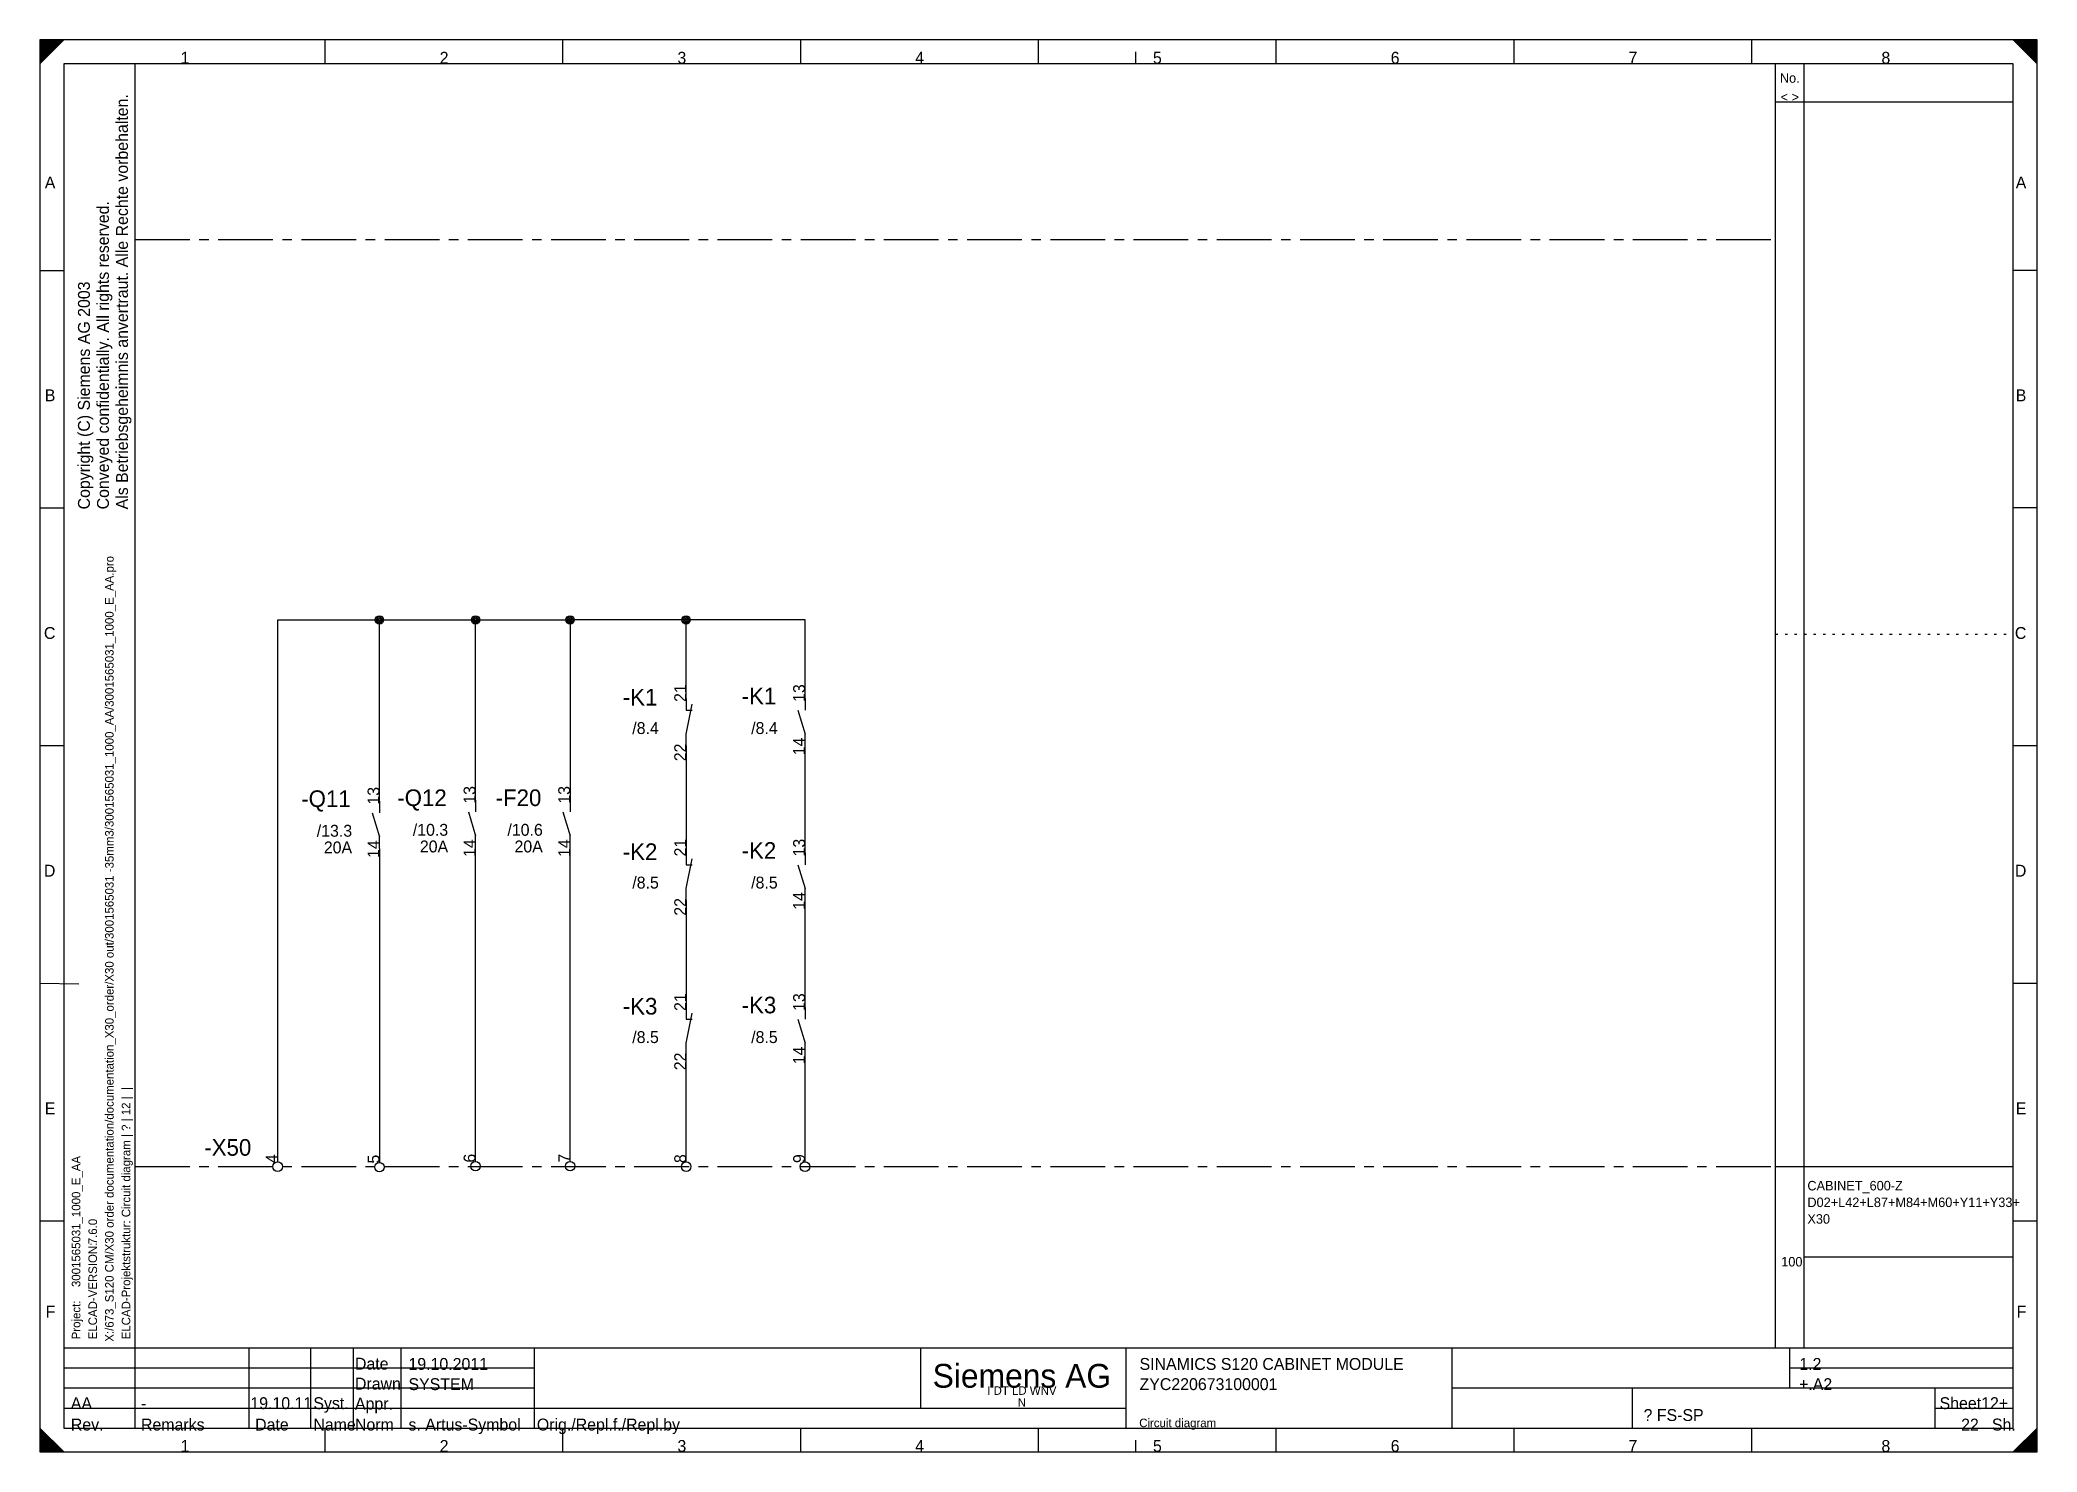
# Model space of a CAD drawing. Extents: x 0 to 420, y 0 to 297.
import ezdxf
from ezdxf.enums import TextEntityAlignment as Align

# ---------------------------------------------------------------- set-up
doc = ezdxf.new("R2010")
doc.units = 0
doc.header["$MEASUREMENT"] = 0
for name, pattern in [('LTY1', [0]), ('LTY2', [2, 0.5, -1.5]), ('LTY6', [17.5, 11.5, -2, 2, -2])]:
    doc.linetypes.add(name, pattern=pattern)
for name, color, linetype in [('GRAFIK', 7, 'LTY1'), ('PEN1', 7, 'LTY1'), ('PEN2', 7, 'LTY1'), ('PEN3', 7, 'LTY1'), ('PEN4', 7, 'LTY1'), ('PEN5', 7, 'LTY1'), ('PEN6', 7, 'LTY1'), ('SF', 7, 'LTY1'), ('SYMBOL', 7, 'LTY1')]:
    doc.layers.add(name, color=color, linetype=linetype)
doc.styles.add('NORMSCHRIFT', font='normwin')

# ---------------------------------------------------------------- blocks, each defined once
blk = doc.blocks.new('CD_FORM_AUD3')
at = {"layer": 'PEN1', "linetype": 'LTY1'}
for p, q in [((0, 297), (0, 0)), ((420, 297), (0, 297)), ((0, 297), (0, 292)), ((0, 292), (5, 297)), ((5, 297), (0, 297)), ((0, 297), (5, 297)), ((0, 296.95), (4.95, 296.95)), ((0, 296.9), (4.9, 296.9)), ((0, 296.85), (4.85, 296.85)), ((0, 296.8), (4.8, 296.8)), ((0, 296.75), (4.75, 296.75)), ((0, 296.7), (4.7, 296.7)), ((0, 296.65), (4.65, 296.65)), ((0, 296.6), (4.6, 296.6)), ((0, 296.55), (4.55, 296.55)), ((0, 296.5), (4.5, 296.5)), ((0, 296.45), (4.45, 296.45)), ((0, 296.4), (4.4, 296.4)), ((0, 296.35), (4.35, 296.35)), ((0, 296.3), (4.3, 296.3)), ((0, 296.25), (4.25, 296.25)), ((0, 296.2), (4.2, 296.2)), ((0, 296.15), (4.15, 296.15)), ((0, 296.1), (4.1, 296.1)), ((0, 296.05), (4.05, 296.05)), ((0, 296), (4, 296)), ((0, 295.95), (3.95, 295.95)), ((0, 295.9), (3.9, 295.9)), ((0, 295.85), (3.85, 295.85)), ((0, 295.8), (3.8, 295.8)), ((0, 295.75), (3.75, 295.75)), ((0, 295.7), (3.7, 295.7)), ((0, 295.65), (3.65, 295.65)), ((0, 295.6), (3.6, 295.6)), ((0, 295.55), (3.55, 295.55)), ((0, 295.5), (3.5, 295.5)), ((0, 295.45), (3.45, 295.45)), ((0, 295.4), (3.4, 295.4)), ((0, 295.35), (3.35, 295.35)), ((0, 295.3), (3.3, 295.3)), ((0, 295.25), (3.25, 295.25)), ((0, 295.2), (3.2, 295.2)), ((0, 295.15), (3.15, 295.15)), ((0, 295.1), (3.1, 295.1)), ((0, 295.05), (3.05, 295.05)), ((0, 295), (3, 295)), ((0, 294.95), (2.95, 294.95)), ((0, 294.9), (2.9, 294.9)), ((0, 294.85), (2.85, 294.85)), ((0, 294.8), (2.8, 294.8)), ((0, 294.75), (2.75, 294.75)), ((0, 294.7), (2.7, 294.7)), ((0, 294.65), (2.65, 294.65)), ((0, 294.6), (2.6, 294.6)), ((0, 294.55), (2.55, 294.55)), ((0, 294.5), (2.5, 294.5)), ((0, 294.45), (2.45, 294.45)), ((0, 294.4), (2.4, 294.4)), ((0, 294.35), (2.35, 294.35)), ((0, 294.3), (2.3, 294.3)), ((0, 294.25), (2.25, 294.25)), ((0, 294.2), (2.2, 294.2)), ((0, 294.15), (2.15, 294.15)), ((0, 294.1), (2.1, 294.1)), ((0, 294.05), (2.05, 294.05)), ((0, 294), (2, 294)), ((230.5, 292), (230.5, 294.5)), ((420, 297), (415, 297)), ((415, 297), (420, 292)), ((415, 297), (420, 297)), ((415.05, 296.95), (420, 296.95)), ((415.1, 296.9), (420, 296.9)), ((415.15, 296.85), (420, 296.85)), ((415.2, 296.8), (420, 296.8)), ((415.25, 296.75), (420, 296.75)), ((415.3, 296.7), (420, 296.7)), ((415.35, 296.65), (420, 296.65)), ((415.4, 296.6), (420, 296.6)), ((415.45, 296.55), (420, 296.55)), ((415.5, 296.5), (420, 296.5)), ((415.55, 296.45), (420, 296.45)), ((415.6, 296.4), (420, 296.4)), ((415.65, 296.35), (420, 296.35)), ((415.7, 296.3), (420, 296.3)), ((415.75, 296.25), (420, 296.25)), ((415.8, 296.2), (420, 296.2)), ((415.85, 296.15), (420, 296.15)), ((415.9, 296.1), (420, 296.1)), ((415.95, 296.05), (420, 296.05)), ((416, 296), (420, 296)), ((416.05, 295.95), (420, 295.95)), ((416.1, 295.9), (420, 295.9)), ((416.15, 295.85), (420, 295.85)), ((416.2, 295.8), (420, 295.8)), ((416.25, 295.75), (420, 295.75)), ((416.3, 295.7), (420, 295.7)), ((416.35, 295.65), (420, 295.65)), ((416.4, 295.6), (420, 295.6)), ((416.45, 295.55), (420, 295.55)), ((416.5, 295.5), (420, 295.5)), ((416.55, 295.45), (420, 295.45)), ((416.6, 295.4), (420, 295.4)), ((416.65, 295.35), (420, 295.35)), ((416.7, 295.3), (420, 295.3)), ((416.75, 295.25), (420, 295.25)), ((416.8, 295.2), (420, 295.2)), ((416.85, 295.15), (420, 295.15)), ((416.9, 295.1), (420, 295.1)), ((416.95, 295.05), (420, 295.05)), ((417, 295), (420, 295)), ((417.05, 294.95), (420, 294.95)), ((417.1, 294.9), (420, 294.9)), ((417.15, 294.85), (420, 294.85)), ((417.2, 294.8), (420, 294.8)), ((417.25, 294.75), (420, 294.75)), ((417.3, 294.7), (420, 294.7)), ((417.35, 294.65), (420, 294.65)), ((417.4, 294.6), (420, 294.6)), ((417.45, 294.55), (420, 294.55)), ((417.5, 294.5), (420, 294.5)), ((417.55, 294.45), (420, 294.45)), ((417.6, 294.4), (420, 294.4)), ((417.65, 294.35), (420, 294.35)), ((417.7, 294.3), (420, 294.3)), ((417.75, 294.25), (420, 294.25)), ((417.8, 294.2), (420, 294.2)), ((417.85, 294.15), (420, 294.15)), ((417.9, 294.1), (420, 294.1)), ((417.95, 294.05), (420, 294.05)), ((418, 294), (420, 294)), ((420, 0), (420, 297)), ((420, 292), (420, 297)), ((0, 293.95), (1.95, 293.95)), ((0, 293.9), (1.9, 293.9)), ((0, 293.85), (1.85, 293.85)), ((0, 293.8), (1.8, 293.8)), ((0, 293.75), (1.75, 293.75)), ((0, 293.7), (1.7, 293.7)), ((0, 293.65), (1.65, 293.65)), ((0, 293.6), (1.6, 293.6)), ((0, 293.55), (1.55, 293.55)), ((0, 293.5), (1.5, 293.5)), ((0, 293.45), (1.45, 293.45)), ((0, 293.4), (1.4, 293.4)), ((0, 293.35), (1.35, 293.35)), ((0, 293.3), (1.3, 293.3)), ((0, 293.25), (1.25, 293.25)), ((0, 293.2), (1.2, 293.2)), ((0, 293.15), (1.15, 293.15)), ((0, 293.1), (1.1, 293.1)), ((0, 293.05), (1.05, 293.05)), ((0, 293), (1, 293)), ((0, 292.95), (0.95, 292.95)), ((0, 292.9), (0.9, 292.9)), ((0, 292.85), (0.85, 292.85)), ((0, 292.8), (0.8, 292.8)), ((0, 292.75), (0.75, 292.75)), ((0, 292.7), (0.7, 292.7)), ((0, 292.65), (0.65, 292.65)), ((0, 292.6), (0.6, 292.6)), ((0, 292.55), (0.55, 292.55)), ((0, 292.5), (0.5, 292.5)), ((0, 292.45), (0.45, 292.45)), ((0, 292.4), (0.4, 292.4)), ((0, 292.35), (0.35, 292.35)), ((0, 292.3), (0.3, 292.3)), ((0, 292.25), (0.25, 292.25)), ((0, 292.2), (0.2, 292.2)), ((0, 292.15), (0.15, 292.15)), ((0, 292.1), (0.1, 292.1)), ((0, 292.05), (0.05, 292.05)), ((418.05, 293.95), (420, 293.95)), ((418.1, 293.9), (420, 293.9)), ((418.15, 293.85), (420, 293.85)), ((418.2, 293.8), (420, 293.8)), ((418.25, 293.75), (420, 293.75)), ((418.3, 293.7), (420, 293.7)), ((418.35, 293.65), (420, 293.65)), ((418.4, 293.6), (420, 293.6)), ((418.45, 293.55), (420, 293.55)), ((418.5, 293.5), (420, 293.5)), ((418.55, 293.45), (420, 293.45)), ((418.6, 293.4), (420, 293.4)), ((418.65, 293.35), (420, 293.35)), ((418.7, 293.3), (420, 293.3)), ((418.75, 293.25), (420, 293.25)), ((418.8, 293.2), (420, 293.2)), ((418.85, 293.15), (420, 293.15)), ((418.9, 293.1), (420, 293.1)), ((418.95, 293.05), (420, 293.05)), ((419, 293), (420, 293)), ((419.05, 292.95), (420, 292.95)), ((419.1, 292.9), (420, 292.9)), ((419.15, 292.85), (420, 292.85)), ((419.2, 292.8), (420, 292.8)), ((419.25, 292.75), (420, 292.75)), ((419.3, 292.7), (420, 292.7)), ((419.35, 292.65), (420, 292.65)), ((419.4, 292.6), (420, 292.6)), ((419.45, 292.55), (420, 292.55)), ((419.5, 292.5), (420, 292.5)), ((419.55, 292.45), (420, 292.45)), ((419.6, 292.4), (420, 292.4)), ((419.65, 292.35), (420, 292.35)), ((419.7, 292.3), (420, 292.3)), ((419.75, 292.25), (420, 292.25)), ((419.8, 292.2), (420, 292.2)), ((419.85, 292.15), (420, 292.15)), ((419.9, 292.1), (420, 292.1)), ((419.95, 292.05), (420, 292.05)), ((5, 0), (0, 5)), ((0, 5), (0, 0)), ((0, 4.95), (0.05, 4.95)), ((0, 4.9), (0.1, 4.9)), ((0, 4.85), (0.15, 4.85)), ((0, 4.8), (0.2, 4.8)), ((0, 4.75), (0.25, 4.75)), ((0, 4.7), (0.3, 4.7)), ((0, 4.65), (0.35, 4.65)), ((0, 4.6), (0.4, 4.6)), ((0, 4.55), (0.45, 4.55)), ((0, 4.5), (0.5, 4.5)), ((0, 4.45), (0.55, 4.45)), ((0, 4.4), (0.6, 4.4)), ((0, 4.35), (0.65, 4.35)), ((0, 4.3), (0.7, 4.3)), ((0, 4.25), (0.75, 4.25)), ((0, 4.2), (0.8, 4.2)), ((420, 5), (415, 0)), ((419.2, 4.2), (420, 4.2)), ((419.25, 4.25), (420, 4.25)), ((419.3, 4.3), (420, 4.3)), ((419.35, 4.35), (420, 4.35)), ((419.4, 4.4), (420, 4.4)), ((419.45, 4.45), (420, 4.45)), ((419.5, 4.5), (420, 4.5)), ((419.55, 4.55), (420, 4.55)), ((419.6, 4.6), (420, 4.6)), ((419.65, 4.65), (420, 4.65)), ((419.7, 4.7), (420, 4.7)), ((419.75, 4.75), (420, 4.75)), ((419.8, 4.8), (420, 4.8)), ((419.85, 4.85), (420, 4.85)), ((419.9, 4.9), (420, 4.9)), ((419.95, 4.95), (420, 4.95)), ((420, 0), (420, 5)), ((0, 4.15), (0.85, 4.15)), ((0, 4.1), (0.9, 4.1)), ((0, 4.05), (0.95, 4.05)), ((0, 4), (1, 4)), ((0, 3.95), (1.05, 3.95)), ((0, 3.9), (1.1, 3.9)), ((0, 3.85), (1.15, 3.85)), ((0, 3.8), (1.2, 3.8)), ((0, 3.75), (1.25, 3.75)), ((0, 3.7), (1.3, 3.7)), ((0, 3.65), (1.35, 3.65)), ((0, 3.6), (1.4, 3.6)), ((0, 3.55), (1.45, 3.55)), ((0, 3.5), (1.5, 3.5)), ((0, 3.45), (1.55, 3.45)), ((0, 3.4), (1.6, 3.4)), ((0, 3.35), (1.65, 3.35)), ((0, 3.3), (1.7, 3.3)), ((0, 3.25), (1.75, 3.25)), ((0, 3.2), (1.8, 3.2)), ((0, 3.15), (1.85, 3.15)), ((0, 3.1), (1.9, 3.1)), ((0, 3.05), (1.95, 3.05)), ((0, 3), (2, 3)), ((0, 2.95), (2.05, 2.95)), ((0, 2.9), (2.1, 2.9)), ((0, 2.85), (2.15, 2.85)), ((0, 2.8), (2.2, 2.8)), ((0, 2.75), (2.25, 2.75)), ((0, 2.7), (2.3, 2.7)), ((0, 2.65), (2.35, 2.65)), ((0, 2.6), (2.4, 2.6)), ((0, 2.55), (2.45, 2.55)), ((0, 2.5), (2.5, 2.5)), ((0, 2.45), (2.55, 2.45)), ((0, 2.4), (2.6, 2.4)), ((0, 2.35), (2.65, 2.35)), ((0, 2.3), (2.7, 2.3)), ((0, 2.25), (2.75, 2.25)), ((0, 2.2), (2.8, 2.2)), ((0, 2.15), (2.85, 2.15)), ((0, 2.1), (2.9, 2.1)), ((0, 2.05), (2.95, 2.05)), ((0, 2), (3, 2)), ((0, 1.95), (3.05, 1.95)), ((0, 1.9), (3.1, 1.9)), ((0, 1.85), (3.15, 1.85)), ((0, 1.8), (3.2, 1.8)), ((0, 1.75), (3.25, 1.75)), ((0, 1.7), (3.3, 1.7)), ((0, 1.65), (3.35, 1.65)), ((0, 1.6), (3.4, 1.6)), ((0, 1.55), (3.45, 1.55)), ((0, 1.5), (3.5, 1.5)), ((0, 1.45), (3.55, 1.45)), ((0, 1.4), (3.6, 1.4)), ((0, 1.35), (3.65, 1.35)), ((0, 1.3), (3.7, 1.3)), ((0, 1.25), (3.75, 1.25)), ((0, 1.2), (3.8, 1.2)), ((0, 1.15), (3.85, 1.15)), ((0, 1.1), (3.9, 1.1)), ((0, 1.05), (3.95, 1.05)), ((0, 1), (4, 1)), ((0, 0.95), (4.05, 0.95)), ((0, 0.9), (4.1, 0.9)), ((0, 0.85), (4.15, 0.85)), ((0, 0.8), (4.2, 0.8)), ((0, 0.75), (4.25, 0.75)), ((0, 0.7), (4.3, 0.7)), ((0, 0.65), (4.35, 0.65)), ((0, 0.6), (4.4, 0.6)), ((0, 0.55), (4.45, 0.55)), ((0, 0.5), (4.5, 0.5)), ((0, 0.45), (4.55, 0.45)), ((0, 0.4), (4.6, 0.4)), ((0, 0.35), (4.65, 0.35)), ((0, 0.3), (4.7, 0.3)), ((0, 0.25), (4.75, 0.25)), ((0, 0.2), (4.8, 0.2)), ((0, 0.15), (4.85, 0.15)), ((0, 0.1), (4.9, 0.1)), ((0, 0.05), (4.95, 0.05)), ((0, 0), (420, 0)), ((0, 0), (5, 0)), ((230.5, 0), (230.5, 2.5)), ((415, 0), (420, 0)), ((415.05, 0.05), (420, 0.05)), ((415.1, 0.1), (420, 0.1)), ((415.15, 0.15), (420, 0.15)), ((415.2, 0.2), (420, 0.2)), ((415.25, 0.25), (420, 0.25)), ((415.3, 0.3), (420, 0.3)), ((415.35, 0.35), (420, 0.35)), ((415.4, 0.4), (420, 0.4)), ((415.45, 0.45), (420, 0.45)), ((415.5, 0.5), (420, 0.5)), ((415.55, 0.55), (420, 0.55)), ((415.6, 0.6), (420, 0.6)), ((415.65, 0.65), (420, 0.65)), ((415.7, 0.7), (420, 0.7)), ((415.75, 0.75), (420, 0.75)), ((415.8, 0.8), (420, 0.8)), ((415.85, 0.85), (420, 0.85)), ((415.9, 0.9), (420, 0.9)), ((415.95, 0.95), (420, 0.95)), ((416, 1), (420, 1)), ((416.05, 1.05), (420, 1.05)), ((416.1, 1.1), (420, 1.1)), ((416.15, 1.15), (420, 1.15)), ((416.2, 1.2), (420, 1.2)), ((416.25, 1.25), (420, 1.25)), ((416.3, 1.3), (420, 1.3)), ((416.35, 1.35), (420, 1.35)), ((416.4, 1.4), (420, 1.4)), ((416.45, 1.45), (420, 1.45)), ((416.5, 1.5), (420, 1.5)), ((416.55, 1.55), (420, 1.55)), ((416.6, 1.6), (420, 1.6)), ((416.65, 1.65), (420, 1.65)), ((416.7, 1.7), (420, 1.7)), ((416.75, 1.75), (420, 1.75)), ((416.8, 1.8), (420, 1.8)), ((416.85, 1.85), (420, 1.85)), ((416.9, 1.9), (420, 1.9)), ((416.95, 1.95), (420, 1.95)), ((417, 2), (420, 2)), ((417.05, 2.05), (420, 2.05)), ((417.1, 2.1), (420, 2.1)), ((417.15, 2.15), (420, 2.15)), ((417.2, 2.2), (420, 2.2)), ((417.25, 2.25), (420, 2.25)), ((417.3, 2.3), (420, 2.3)), ((417.35, 2.35), (420, 2.35)), ((417.4, 2.4), (420, 2.4)), ((417.45, 2.45), (420, 2.45)), ((417.5, 2.5), (420, 2.5)), ((417.55, 2.55), (420, 2.55)), ((417.6, 2.6), (420, 2.6)), ((417.65, 2.65), (420, 2.65)), ((417.7, 2.7), (420, 2.7)), ((417.75, 2.75), (420, 2.75)), ((417.8, 2.8), (420, 2.8)), ((417.85, 2.85), (420, 2.85)), ((417.9, 2.9), (420, 2.9)), ((417.95, 2.95), (420, 2.95)), ((418, 3), (420, 3)), ((418.05, 3.05), (420, 3.05)), ((418.1, 3.1), (420, 3.1)), ((418.15, 3.15), (420, 3.15)), ((418.2, 3.2), (420, 3.2)), ((418.25, 3.25), (420, 3.25)), ((418.3, 3.3), (420, 3.3)), ((418.35, 3.35), (420, 3.35)), ((418.4, 3.4), (420, 3.4)), ((418.45, 3.45), (420, 3.45)), ((418.5, 3.5), (420, 3.5)), ((418.55, 3.55), (420, 3.55)), ((418.6, 3.6), (420, 3.6)), ((418.65, 3.65), (420, 3.65)), ((418.7, 3.7), (420, 3.7)), ((418.75, 3.75), (420, 3.75)), ((418.8, 3.8), (420, 3.8)), ((418.85, 3.85), (420, 3.85)), ((418.9, 3.9), (420, 3.9)), ((418.95, 3.95), (420, 3.95)), ((419, 4), (420, 4)), ((419.05, 4.05), (420, 4.05)), ((419.1, 4.1), (420, 4.1)), ((419.15, 4.15), (420, 4.15))]:
    blk.add_line(p, q, dxfattribs=at)
at = {"layer": 'PEN5', "linetype": 'LTY1'}
for p, q in [((415, 292), (5, 292)), ((5, 292), (5, 5)), ((20, 21.9), (20, 292)), ((415, 5), (415, 292)), ((5, 21.9), (415, 21.9)), ((5, 5), (415, 5))]:
    blk.add_line(p, q, dxfattribs=at)
at = {"layer": 'PEN6', "linetype": 'LTY1'}
for p, q in [((60, 292), (60, 297)), ((110, 292), (110, 297)), ((160, 292), (160, 297)), ((210, 292), (210, 297)), ((260, 292), (260, 297)), ((310, 292), (310, 297)), ((360, 292), (360, 297)), ((5, 248.4), (0, 248.4)), ((420, 248.5), (415, 248.5)), ((5, 198.5), (0, 198.5)), ((420, 198.6), (415, 198.6)), ((5, 148.5), (0, 148.5)), ((420, 148.5), (415, 148.5)), ((8.2, 98.4), (0, 98.5)), ((420, 98.5), (415, 98.5)), ((5, 48.5), (0, 48.5)), ((420, 48.5), (415, 48.5)), ((20, 5), (20, 21.9)), ((44, 5), (44, 21.9)), ((57, 5), (57, 21.9)), ((65.9, 21.9), (65.9, 5)), ((76, 5), (76, 21.9)), ((103.95, 21.9), (103.95, 5)), ((185.2, 21.9), (185.2, 9.25)), ((228.35, 21.9), (228.35, 5)), ((296.9, 21.9), (296.9, 5)), ((367.95, 21.9), (367.95, 13.45)), ((5, 17.68), (103.92, 17.68)), ((367.95, 17.68), (415, 17.68)), ((5, 13.45), (103.92, 13.45)), ((296.9, 13.45), (415, 13.45)), ((334.95, 5), (334.95, 13.45)), ((398.5, 13.5), (398.5, 5)), ((5, 9.2), (228.35, 9.2)), ((398.43, 9.2), (415, 9.2)), ((60, 0), (60, 5)), ((110, 0), (110, 5)), ((160, 0), (160, 5)), ((210, 0), (210, 5)), ((260, 0), (260, 5)), ((310, 0), (310, 5)), ((360, 0), (360, 5))]:
    blk.add_line(p, q, dxfattribs=at)
at = {"layer": 'PEN2', "style": 'NORMSCHRIFT'}
for s, p in [('1', (30.5, 292)), ('2', (85, 292)), ('3', (135, 292)), ('4', (185, 292)), ('5', (235, 292)), ('6', (285, 292)), ('7', (335, 292)), ('8', (388.2, 292)), ('1', (30.5, 0)), ('2', (85, 0)), ('3', (135, 0)), ('4', (185, 0)), ('5', (235, 0)), ('6', (285, 0)), ('7', (335, 0)), ('8', (388.2, 0))]:
    blk.add_text(s, height=2.5, dxfattribs=at).set_placement(p, align=Align.CENTER)
for s, p in [('Als Betriebsgeheimnis anvertraut. Alle Rechte vorbehalten.', (18.5, 198.25)), ('Conveyed confidentially. All rights reserved.', (14.5, 198.25))]:
    blk.add_text(s, height=2.5, rotation=90, dxfattribs=at).set_placement(p)
for s, p in [('A', (3.25, 265.75)), ('A', (417.75, 265.75)), ('B', (3.25, 221)), ('B', (417.75, 221)), ('C', (3.25, 171)), ('C', (417.75, 171)), ('D', (3.25, 121)), ('D', (417.75, 121)), ('E', (3.25, 71)), ('E', (417.75, 71)), ('F', (3.25, 28.25)), ('F', (417.75, 28.25))]:
    blk.add_text(s, height=2.5, dxfattribs=at).set_placement(p, align=Align.RIGHT)
for s, p in [('Date', (66.25, 17.3)), ('Drawn', (66.25, 13.1)), ('Appr.', (66.25, 8.9)), ('Sheet', (399.5, 9)), ('Rev.', (6.5, 4.5)), ('Remarks', (21.25, 4.5)), ('Date', (45.25, 4.5)), ('Name', (57.5, 4.5)), ('Norm', (66.25, 4.5)), ('Sh.', (410.5, 4.5))]:
    blk.add_text(s, height=2.5, dxfattribs=at).set_placement(p)
at = {"layer": 'PEN2', "style": 'NORMSCHRIFT', "flags": 8}
blk.add_attdef('CODE_178', (10.5, 198.25), '', height=2.5, rotation=90, dxfattribs=at)
for tag, p in [('CODE_520', (6.5, 17.25)), ('CODE_521', (21.25, 17.25)), ('CODE_522', (44.25, 17.25)), ('CODE_523', (57.5, 17.25)), ('CODE_170', (77.5, 17.25)), ('CODE_67', (106.75, 17.25)), ('CODE_66', (231.25, 17.25)), ('CODE_505', (299.25, 17.2)), ('CODE_1003', (370, 17.25)), ('CODE_1003', (398.15, 17.2)), ('CODE_524', (6.5, 13)), ('CODE_525', (21.25, 13)), ('CODE_526', (44.25, 13)), ('CODE_527', (57.5, 13)), ('CODE_171', (77.5, 13)), ('CODE_175', (106.75, 13)), ('CODE_65', (231.25, 13)), ('CODE_506', (299.25, 13.2)), ('CODE_1003', (369.95, 13)), ('CODE_528', (6.5, 9)), ('CODE_529', (21.25, 9)), ('CODE_530', (44.25, 9)), ('CODE_531', (57.5, 9)), ('CODE_172', (77.5, 9)), ('CODE_176', (106.75, 9)), ('CODE_166', (231.25, 9)), ('CODE_532', (297.75, 8.5)), ('CODE_534', (307.75, 8.5)), ('CODE_536', (321.75, 8.5)), ('CODE_68', (337.25, 6.5)), ('CODE_62', (408.25, 9)), ('CODE_70', (408.25, 9)), ('CODE_173', (77.5, 4.5)), ('CODE_73', (104.5, 4.5)), ('CODE_533', (297.75, 4.5)), ('CODE_535', (307.75, 4.5)), ('CODE_537', (321.75, 4.5))]:
    blk.add_attdef(tag, p, '', height=2.5, dxfattribs=at)
for tag, p in [('CODE_554', (362.8, 17.2)), ('CODE_507', (316, 6.5))]:
    blk.add_attdef(tag, text='', height=2.5, dxfattribs=at).set_placement(p, align=Align.CENTER)
for tag, p in [('CODE_1003', (396.75, 17.2)), ('CODE_1003', (396.75, 13)), ('CODE_512', (294.25, 6.7)), ('CODE_71', (407.75, 4.5))]:
    blk.add_attdef(tag, text='', height=2.5, dxfattribs=at).set_placement(p, align=Align.RIGHT)
at = {"layer": 'PEN4', "style": 'NORMSCHRIFT'}
for s, p in [('ELCAD-VERSION:', (12, 23.68)), ('Project:', (8.5, 23.68))]:
    blk.add_text(s, height=1.8, rotation=90, dxfattribs=at).set_placement(p)
at = {"layer": 'PEN4', "style": 'NORMSCHRIFT', "flags": 8}
for tag, p, height in [('CODE_400', (367.2, 278), 2), ('CODE_401', (367.2, 274.5), 2), ('CODE_402', (367.2, 271), 2), ('CODE_403', (367.2, 267.5), 2), ('CODE_404', (367.2, 264), 2), ('CODE_405', (367.2, 260.5), 2), ('CODE_406', (367.2, 257), 2), ('CODE_407', (367.2, 253.5), 2), ('CODE_408', (367.2, 250), 2), ('CODE_409', (367.2, 246.5), 2), ('CODE_410', (367.2, 243), 2), ('CODE_411', (367.2, 239.5), 2), ('CODE_412', (367.2, 236), 2), ('CODE_413', (367.2, 232.5), 2), ('CODE_414', (367.2, 229), 2), ('CODE_415', (367.2, 225.5), 2), ('CODE_416', (367.2, 222), 2), ('CODE_417', (367.2, 218.5), 2), ('CODE_418', (367.2, 215), 2), ('CODE_419', (367.2, 211.5), 2), ('CODE_420', (367.2, 208), 2), ('CODE_421', (367.2, 204.5), 2), ('CODE_422', (367.2, 201), 2), ('CODE_423', (367.2, 197.5), 2), ('CODE_424', (367.2, 194), 2), ('CODE_425', (367.2, 190.5), 2), ('CODE_426', (367.2, 187), 2), ('CODE_427', (367.2, 183.5), 2), ('CODE_428', (367.2, 180), 2), ('CODE_429', (367.2, 176.5), 2), ('CODE_430', (367.7, 165), 2), ('CODE_431', (367.7, 161.5), 2), ('CODE_432', (367.7, 158), 2), ('CODE_433', (367.7, 154.5), 2), ('CODE_434', (367.7, 151), 2), ('CODE_435', (367.7, 147.5), 2), ('CODE_436', (367.7, 144), 2), ('CODE_437', (367.7, 140.5), 2), ('CODE_438', (367.7, 137), 2), ('CODE_439', (367.7, 133.5), 2), ('CODE_440', (367.7, 130), 2), ('CODE_441', (367.7, 126.5), 2), ('CODE_442', (367.7, 123), 2), ('CODE_443', (367.7, 119.5), 2), ('CODE_444', (367.7, 116), 2), ('CODE_445', (367.7, 112.5), 2), ('CODE_446', (367.7, 109), 2), ('CODE_447', (367.7, 105.5), 2), ('CODE_448', (367.7, 102), 2), ('CODE_449', (367.7, 98.5), 2), ('CODE_450', (367.7, 95), 2), ('CODE_451', (367.7, 91.5), 2), ('CODE_452', (367.7, 88), 2), ('CODE_453', (367.7, 84.5), 2), ('CODE_454', (367.7, 81), 2), ('CODE_455', (367.7, 77.5), 2), ('CODE_456', (367.7, 74), 2), ('CODE_457', (367.7, 70.5), 2), ('CODE_458', (367.7, 67), 2), ('CODE_459', (367.7, 63.5), 2), ('CODE_460', (371.7, 55), 2), ('CODE_461', (371.7, 51.5), 2), ('CODE_462', (371.7, 48), 2), ('CODE_463', (371.7, 44.5), 2), ('CODE_464', (371.7, 41), 2), ('CODE_465', (371.7, 36.5), 2), ('CODE_466', (371.7, 33), 2), ('CODE_467', (371.7, 29.5), 2), ('CODE_468', (371.7, 26), 2), ('CODE_469', (371.7, 22.5), 2), ('CODE_76', (231.18, 5.2), 1.8), ('CODE_180', (262.68, 5.2), 1.8)]:
    blk.add_attdef(tag, p, '', height=height, dxfattribs=at)
for tag, p in [('CODE_189', (12, 43.67)), ('CODE_179', (8.5, 34.67)), ('CODE_2407', (15.5, 23.18)), ('CODE_64', (19, 23.68)), ('CODE_60', (19, 23.68)), ('CODE_63', (19, 23.68)), ('CODE_61', (19, 23.68)), ('CODE_57', (19, 23.68))]:
    blk.add_attdef(tag, p, '', height=1.8, rotation=90, dxfattribs=at)
for tag in ['CODE_190', 'CODE_372', 'CODE_373', 'CODE_39']:
    blk.add_attdef(tag, text='', height=2, dxfattribs=at).set_placement((364.4, 22.5), align=Align.RIGHT)
for tag, p in [('CODE_508', (206.5, 12)), ('CODE_509', (206.5, 9.5))]:
    blk.add_attdef(tag, text='', height=1.8, dxfattribs=at).set_placement(p, align=Align.CENTER)
blk = doc.blocks.new('FB-SIE1')
at = {"layer": 'PEN3', "style": 'NORMSCHRIFT'}
blk.add_text('Siemens AG', height=5, dxfattribs=at).set_placement((0, -5), align=Align.CENTER)
blk = doc.blocks.new('FBAUD-RSP')
at = {"layer": 'PEN5', "linetype": 'LTY1'}
for p, q in [((360, 16.9), (360, 287)), ((360, 55), (410, 55))]:
    blk.add_line(p, q, dxfattribs=at)
at = {"layer": 'PEN6', "linetype": 'LTY1'}
for p, q in [((366, 16.9), (366, 287)), ((360, 279), (410, 279)), ((366, 36), (410, 36))]:
    blk.add_line(p, q, dxfattribs=at)
at = {"layer": 'PEN6', "linetype": 'LTY2'}
blk.add_line((360, 167), (410, 167), dxfattribs=at)
at = {"layer": 'PEN4', "style": 'NORMSCHRIFT'}
for s, p in [('No.', (363, 283)), ('< >', (363, 279))]:
    blk.add_text(s, height=2, dxfattribs=at).set_placement(p, align=Align.CENTER)
blk.add_text('100', height=2, dxfattribs=at).set_placement((361.2, 34))
blk = doc.blocks.new('FBAUD-MD')
at = {"layer": 'PEN1', "linetype": 'LTY6'}
for p, q in [((20, 255), (365, 255)), ((20, 60), (365, 60))]:
    blk.add_line(p, q, dxfattribs=at)
blk = doc.blocks.new('CD_X_4_N')
at = {"layer": 'PEN1', "linetype": 'LTY1'}
blk.add_circle((0, 0), 1, dxfattribs=at)
at = {"layer": 'PEN2', "style": 'NORMSCHRIFT', "flags": 8}
blk.add_attdef('CODE_21', (0, 0.75), '', height=2.5, rotation=90, dxfattribs=at)
blk = doc.blocks.new('CD_X_4')
at = {"layer": 'PEN1', "linetype": 'LTY1'}
blk.add_circle((0, 0), 1, dxfattribs=at)
at = {"layer": 'PEN1', "style": 'NORMSCHRIFT', "flags": 8}
for tag in ['CODE_4', 'CODE_1', 'CODE_2']:
    blk.add_attdef(tag, text='', height=3.5, dxfattribs=at).set_placement((-5.55, 2.3), align=Align.RIGHT)
at = {"layer": 'PEN2', "style": 'NORMSCHRIFT', "flags": 8}
blk.add_attdef('CODE_21', (0, 0.75), '', height=2.5, rotation=90, dxfattribs=at)
blk.add_attdef('CODE_3', text='', height=2.5, dxfattribs=at).set_placement((-5.25, -0.6), align=Align.RIGHT)
blk = doc.blocks.new('CD_Q_ANO')
at = {"layer": 'PEN1', "linetype": 'LTY1'}
for p, q in [((0, 0), (0, -2.5)), ((-1.5, -2.5), (0, -7.5)), ((0, -10), (0, -7.5))]:
    blk.add_line(p, q, dxfattribs=at)
at = {"layer": 'PEN1', "style": 'NORMSCHRIFT', "flags": 8}
for tag in ['CODE_4', 'CODE_1', 'CODE_2']:
    blk.add_attdef(tag, text='', height=3.5, dxfattribs=at).set_placement((-6.05, -1.25), align=Align.RIGHT)
at = {"layer": 'PEN2', "style": 'NORMSCHRIFT', "flags": 8}
blk.add_attdef('CODE_21', (0, -0.75), '', height=2.5, rotation=90, dxfattribs=at)
for tag, p in [('CODE_10', (-5.75, -7.5)), ('CODE_3', (-5.75, -11))]:
    blk.add_attdef(tag, text='', height=2.5, dxfattribs=at).set_placement(p, align=Align.RIGHT)
blk.add_attdef('CODE_21', text='', height=2.5, rotation=90, dxfattribs=at).set_placement((0, -8.25), align=Align.RIGHT)
blk = doc.blocks.new('CD_K_ANC')
at = {"layer": 'PEN1', "linetype": 'LTY1'}
for p, q in [((0, 0), (0, -2.5)), ((0, -7.5), (1.25, -1.25)), ((0, -2.5), (1.25, -2.5)), ((0, -10), (0, -7.5))]:
    blk.add_line(p, q, dxfattribs=at)
at = {"layer": 'PEN1', "style": 'NORMSCHRIFT', "flags": 8}
for tag in ['CODE_4', 'CODE_1', 'CODE_2']:
    blk.add_attdef(tag, text='', height=3.5, dxfattribs=at).set_placement((-6.05, -1.5), align=Align.RIGHT)
at = {"layer": 'PEN2', "style": 'NORMSCHRIFT', "flags": 8}
blk.add_attdef('CODE_21', (0, -0.75), '', height=2.5, rotation=90, dxfattribs=at)
for tag, p in [('CODE_10', (-5.75, -7.5)), ('CODE_3', (-5.75, -11))]:
    blk.add_attdef(tag, text='', height=2.5, dxfattribs=at).set_placement(p, align=Align.RIGHT)
blk.add_attdef('CODE_21', text='', height=2.5, rotation=90, dxfattribs=at).set_placement((0, -9.5), align=Align.RIGHT)
blk = doc.blocks.new('CD_K_ANO')
at = {"layer": 'PEN1', "linetype": 'LTY1'}
for p, q in [((0, 0), (0, -2.5)), ((-1.5, -2.5), (0, -7.5)), ((0, -10), (0, -7.5))]:
    blk.add_line(p, q, dxfattribs=at)
at = {"layer": 'PEN1', "style": 'NORMSCHRIFT', "flags": 8}
for tag in ['CODE_4', 'CODE_1', 'CODE_2']:
    blk.add_attdef(tag, text='', height=3.5, dxfattribs=at).set_placement((-6.05, -1.25), align=Align.RIGHT)
at = {"layer": 'PEN2', "style": 'NORMSCHRIFT', "flags": 8}
blk.add_attdef('CODE_21', (0, -0.75), '', height=2.5, rotation=90, dxfattribs=at)
for tag, p in [('CODE_10', (-5.75, -7.5)), ('CODE_3', (-5.75, -11))]:
    blk.add_attdef(tag, text='', height=2.5, dxfattribs=at).set_placement(p, align=Align.RIGHT)
blk.add_attdef('CODE_21', text='', height=2.5, rotation=90, dxfattribs=at).set_placement((0, -8.25), align=Align.RIGHT)

msp = doc.modelspace()

# ---------------------------------------------------------------- linework, layer by layer
at = {"layer": 'PEN1', "linetype": 'LTY1'}
for p, q in [((50, 61), (50, 175)), ((50, 175), (71.4, 175)), ((71.4, 175), (91.6, 175)), ((71.4, 136.9), (71.4, 175)), ((91.6, 175), (111.5, 175)), ((91.6, 137.1), (91.6, 175)), ((111.5, 175), (111.5, 137.1)), ((135.9, 175), (111.5, 175)), ((135.9, 158.5), (135.9, 175)), ((160.9, 175), (135.9, 175)), ((160.9, 158.5), (160.9, 175)), ((135.9, 148.5), (135.9, 126)), ((160.9, 126), (160.9, 148.5)), ((71.4, 126.9), (71.4, 60.9)), ((91.6, 61.1), (91.6, 127.1)), ((111.5, 61.1), (111.5, 127.1)), ((135.9, 116), (135.9, 93.5)), ((160.9, 93.5), (160.9, 116)), ((135.9, 61), (135.9, 83.5)), ((160.9, 61), (160.9, 83.5))]:
    msp.add_line(p, q, dxfattribs=at)
for centre, radius in [((71.4, 175), 0.875), ((71.4, 175), 0.875), ((71.4, 175), 0.875), ((71.4, 175), 0.625), ((71.4, 175), 0.625), ((71.4, 175), 0.625), ((71.4, 175), 0.375), ((71.4, 175), 0.375), ((71.4, 175), 0.375), ((91.6, 175), 0.875), ((91.6, 175), 0.875), ((91.6, 175), 0.875), ((91.6, 175), 0.625), ((91.6, 175), 0.625), ((91.6, 175), 0.625), ((91.6, 175), 0.375), ((91.6, 175), 0.375), ((91.6, 175), 0.375), ((111.5, 175), 0.875), ((111.5, 175), 0.875), ((111.5, 175), 0.875), ((111.5, 175), 0.625), ((111.5, 175), 0.625), ((111.5, 175), 0.625), ((111.5, 175), 0.375), ((111.5, 175), 0.375), ((111.5, 175), 0.375), ((135.9, 175), 0.875), ((135.9, 175), 0.875), ((135.9, 175), 0.875), ((135.9, 175), 0.625), ((135.9, 175), 0.625), ((135.9, 175), 0.625), ((135.9, 175), 0.375), ((135.9, 175), 0.375), ((135.9, 175), 0.375)]:
    msp.add_circle(centre, radius, dxfattribs=at)

# ---------------------------------------------------------------- block references
at = {"layer": 'GRAFIK'}
for name, p in [('FBAUD-RSP', (5, 5)), ('FBAUD-MD', (0, 0)), ('FB-SIE1', (206.5, 18.5))]:
    msp.add_blockref(name, p, dxfattribs=at)
at = {"layer": 'SF'}
ref = msp.add_blockref('CD_FORM_AUD3', (0, 0), dxfattribs=at)
ref.add_attrib('CODE_66', 'SINAMICS S120 CABINET MODULE', (231.25, 17.25), dxfattribs={"layer": 'PEN2', "height": 2.5, "style": 'NORMSCHRIFT', "flags": 8})
ref.add_attrib('CODE_65', 'ZYC220673100001', (231.25, 13), dxfattribs={"layer": 'PEN2', "height": 2.5, "style": 'NORMSCHRIFT', "flags": 8})
ref.add_attrib('CODE_76', 'Circuit diagram', (231.18, 5.2), dxfattribs={"layer": 'PEN4', "height": 1.8, "style": 'NORMSCHRIFT', "flags": 8})
ref.add_attrib('CODE_71', '22', dxfattribs={"layer": 'PEN2', "height": 2.5, "style": 'NORMSCHRIFT', "flags": 8}).set_placement((407.75, 4.5), align=Align.RIGHT)
ref.add_attrib('CODE_170', '19.10.2011', (77.5, 17.25), dxfattribs={"layer": 'PEN2', "height": 2.5, "style": 'NORMSCHRIFT', "flags": 8})
ref.add_attrib('CODE_171', 'SYSTEM', (77.5, 13), dxfattribs={"layer": 'PEN2', "height": 2.5, "style": 'NORMSCHRIFT', "flags": 8})
ref.add_attrib('CODE_173', 's. Artus-Symbol', (77.5, 4.5), dxfattribs={"layer": 'PEN2', "height": 2.5, "style": 'NORMSCHRIFT', "flags": 8})
ref.add_attrib('CODE_68', '? FS-SP ', (337.25, 6.5), dxfattribs={"layer": 'PEN2', "height": 2.5, "style": 'NORMSCHRIFT', "flags": 8})
ref.add_attrib('CODE_179', '3001565031_1000_E_AA', (8.5, 34.67), dxfattribs={"layer": 'PEN4', "height": 1.8, "rotation": 90, "style": 'NORMSCHRIFT', "flags": 8})
ref.add_attrib('CODE_189', '7.6.0', (12, 43.67), dxfattribs={"layer": 'PEN4', "height": 1.8, "rotation": 90, "style": 'NORMSCHRIFT', "flags": 8})
ref.add_attrib('CODE_508', 'I DT LD WNV', dxfattribs={"layer": 'PEN4', "height": 1.8, "style": 'NORMSCHRIFT', "flags": 8}).set_placement((206.5, 12), align=Align.CENTER)
ref.add_attrib('CODE_509', 'N', dxfattribs={"layer": 'PEN4', "height": 1.8, "style": 'NORMSCHRIFT', "flags": 8}).set_placement((206.5, 9.5), align=Align.CENTER)
ref.add_attrib('CODE_1003', '1.2', (370, 17.25), dxfattribs={"layer": 'PEN2', "height": 2.5, "style": 'NORMSCHRIFT', "flags": 8})
ref.add_attrib('CODE_1003', '+.A2', (369.95, 13), dxfattribs={"layer": 'PEN2', "height": 2.5, "style": 'NORMSCHRIFT', "flags": 8})
ref.add_attrib('CODE_528', 'AA', (6.5, 9), dxfattribs={"layer": 'PEN2', "height": 2.5, "style": 'NORMSCHRIFT', "flags": 8})
ref.add_attrib('CODE_529', '-', (21.25, 9), dxfattribs={"layer": 'PEN2', "height": 2.5, "style": 'NORMSCHRIFT', "flags": 8})
ref.add_attrib('CODE_530', '19.10.11', (44.25, 9), dxfattribs={"layer": 'PEN2', "height": 2.5, "style": 'NORMSCHRIFT', "flags": 8})
ref.add_attrib('CODE_531', 'Syst.', (57.5, 9), dxfattribs={"layer": 'PEN2', "height": 2.5, "style": 'NORMSCHRIFT', "flags": 8})
ref.add_attrib('CODE_460', 'CABINET_600-Z', (371.7, 55), dxfattribs={"layer": 'PEN4', "height": 2, "style": 'NORMSCHRIFT', "flags": 8})
ref.add_attrib('CODE_461', 'D02+L42+L87+M84+M60+Y11+Y33+', (371.7, 51.5), dxfattribs={"layer": 'PEN4', "height": 2, "style": 'NORMSCHRIFT', "flags": 8})
ref.add_attrib('CODE_462', 'X30', (371.7, 48), dxfattribs={"layer": 'PEN4', "height": 2, "style": 'NORMSCHRIFT', "flags": 8})
at = {"layer": 'SYMBOL'}
ref = msp.add_blockref('CD_K_ANC', (135.9, 158.5), dxfattribs=at)
ref.add_attrib('CODE_21', '21', (135.9, 157.75), dxfattribs={"layer": 'PEN2', "height": 2.5, "rotation": 90, "style": 'NORMSCHRIFT', "flags": 8})
ref.add_attrib('CODE_21', '22', dxfattribs={"layer": 'PEN2', "height": 2.5, "rotation": 90, "style": 'NORMSCHRIFT', "flags": 8}).set_placement((135.9, 149), align=Align.RIGHT)
ref.add_attrib('CODE_10', '/8.4', dxfattribs={"layer": 'PEN2', "height": 2.5, "style": 'NORMSCHRIFT', "flags": 8}).set_placement((130.15, 151), align=Align.RIGHT)
ref = msp.add_blockref('CD_K_ANO', (160.9, 158.5), dxfattribs=at)
ref.add_attrib('CODE_21', '13', (160.9, 157.75), dxfattribs={"layer": 'PEN2', "height": 2.5, "rotation": 90, "style": 'NORMSCHRIFT', "flags": 8})
ref.add_attrib('CODE_21', '14', dxfattribs={"layer": 'PEN2', "height": 2.5, "rotation": 90, "style": 'NORMSCHRIFT', "flags": 8}).set_placement((160.9, 150.25), align=Align.RIGHT)
ref.add_attrib('CODE_10', '/8.4', dxfattribs={"layer": 'PEN2', "height": 2.5, "style": 'NORMSCHRIFT', "flags": 8}).set_placement((155.15, 151), align=Align.RIGHT)
ref = msp.add_blockref('CD_Q_ANO', (71.4, 136.9), dxfattribs=at)
ref.add_attrib('CODE_3', '20A', dxfattribs={"layer": 'PEN2', "height": 2.5, "style": 'NORMSCHRIFT', "flags": 8}).set_placement((65.65, 125.9), align=Align.RIGHT)
ref.add_attrib('CODE_21', '13', (71.4, 136.15), dxfattribs={"layer": 'PEN2', "height": 2.5, "rotation": 90, "style": 'NORMSCHRIFT', "flags": 8})
ref.add_attrib('CODE_21', '14', dxfattribs={"layer": 'PEN2', "height": 2.5, "rotation": 90, "style": 'NORMSCHRIFT', "flags": 8}).set_placement((71.4, 128.65), align=Align.RIGHT)
ref.add_attrib('CODE_10', '/13.3', dxfattribs={"layer": 'PEN2', "height": 2.5, "style": 'NORMSCHRIFT', "flags": 8}).set_placement((65.65, 129.4), align=Align.RIGHT)
ref = msp.add_blockref('CD_Q_ANO', (91.6, 137.1), dxfattribs=at)
ref.add_attrib('CODE_3', '20A', dxfattribs={"layer": 'PEN2', "height": 2.5, "style": 'NORMSCHRIFT', "flags": 8}).set_placement((85.85, 126.1), align=Align.RIGHT)
ref.add_attrib('CODE_21', '13', (91.6, 136.35), dxfattribs={"layer": 'PEN2', "height": 2.5, "rotation": 90, "style": 'NORMSCHRIFT', "flags": 8})
ref.add_attrib('CODE_21', '14', dxfattribs={"layer": 'PEN2', "height": 2.5, "rotation": 90, "style": 'NORMSCHRIFT', "flags": 8}).set_placement((91.6, 128.85), align=Align.RIGHT)
ref.add_attrib('CODE_10', '/10.3', dxfattribs={"layer": 'PEN2', "height": 2.5, "style": 'NORMSCHRIFT', "flags": 8}).set_placement((85.85, 129.6), align=Align.RIGHT)
ref = msp.add_blockref('CD_Q_ANO', (111.5, 137.1), dxfattribs=at)
ref.add_attrib('CODE_3', '20A', dxfattribs={"layer": 'PEN2', "height": 2.5, "style": 'NORMSCHRIFT', "flags": 8}).set_placement((105.75, 126.1), align=Align.RIGHT)
ref.add_attrib('CODE_21', '13', (111.5, 136.35), dxfattribs={"layer": 'PEN2', "height": 2.5, "rotation": 90, "style": 'NORMSCHRIFT', "flags": 8})
ref.add_attrib('CODE_21', '14', dxfattribs={"layer": 'PEN2', "height": 2.5, "rotation": 90, "style": 'NORMSCHRIFT', "flags": 8}).set_placement((111.5, 128.85), align=Align.RIGHT)
ref.add_attrib('CODE_10', '/10.6', dxfattribs={"layer": 'PEN2', "height": 2.5, "style": 'NORMSCHRIFT', "flags": 8}).set_placement((105.75, 129.6), align=Align.RIGHT)
ref = msp.add_blockref('CD_K_ANC', (135.9, 126), dxfattribs=at)
ref.add_attrib('CODE_21', '21', (135.9, 125.25), dxfattribs={"layer": 'PEN2', "height": 2.5, "rotation": 90, "style": 'NORMSCHRIFT', "flags": 8})
ref.add_attrib('CODE_21', '22', dxfattribs={"layer": 'PEN2', "height": 2.5, "rotation": 90, "style": 'NORMSCHRIFT', "flags": 8}).set_placement((135.9, 116.5), align=Align.RIGHT)
ref.add_attrib('CODE_10', '/8.5', dxfattribs={"layer": 'PEN2', "height": 2.5, "style": 'NORMSCHRIFT', "flags": 8}).set_placement((130.15, 118.5), align=Align.RIGHT)
ref = msp.add_blockref('CD_K_ANO', (160.9, 126), dxfattribs=at)
ref.add_attrib('CODE_21', '13', (160.9, 125.25), dxfattribs={"layer": 'PEN2', "height": 2.5, "rotation": 90, "style": 'NORMSCHRIFT', "flags": 8})
ref.add_attrib('CODE_21', '14', dxfattribs={"layer": 'PEN2', "height": 2.5, "rotation": 90, "style": 'NORMSCHRIFT', "flags": 8}).set_placement((160.9, 117.75), align=Align.RIGHT)
ref.add_attrib('CODE_10', '/8.5', dxfattribs={"layer": 'PEN2', "height": 2.5, "style": 'NORMSCHRIFT', "flags": 8}).set_placement((155.15, 118.5), align=Align.RIGHT)
ref = msp.add_blockref('CD_K_ANC', (135.9, 93.5), dxfattribs=at)
ref.add_attrib('CODE_21', '21', (135.9, 92.75), dxfattribs={"layer": 'PEN2', "height": 2.5, "rotation": 90, "style": 'NORMSCHRIFT', "flags": 8})
ref.add_attrib('CODE_21', '22', dxfattribs={"layer": 'PEN2', "height": 2.5, "rotation": 90, "style": 'NORMSCHRIFT', "flags": 8}).set_placement((135.9, 84), align=Align.RIGHT)
ref.add_attrib('CODE_10', '/8.5', dxfattribs={"layer": 'PEN2', "height": 2.5, "style": 'NORMSCHRIFT', "flags": 8}).set_placement((130.15, 86), align=Align.RIGHT)
ref = msp.add_blockref('CD_K_ANO', (160.9, 93.5), dxfattribs=at)
ref.add_attrib('CODE_21', '13', (160.9, 92.75), dxfattribs={"layer": 'PEN2', "height": 2.5, "rotation": 90, "style": 'NORMSCHRIFT', "flags": 8})
ref.add_attrib('CODE_21', '14', dxfattribs={"layer": 'PEN2', "height": 2.5, "rotation": 90, "style": 'NORMSCHRIFT', "flags": 8}).set_placement((160.9, 85.25), align=Align.RIGHT)
ref.add_attrib('CODE_10', '/8.5', dxfattribs={"layer": 'PEN2', "height": 2.5, "style": 'NORMSCHRIFT', "flags": 8}).set_placement((155.15, 86), align=Align.RIGHT)
ref = msp.add_blockref('CD_X_4', (50, 60), dxfattribs=at)
ref.add_attrib('CODE_21', '4', (50, 60.75), dxfattribs={"layer": 'PEN2', "height": 2.5, "rotation": 90, "style": 'NORMSCHRIFT', "flags": 8})
for p, values in [((71.4, 59.9), {'CODE_21': '5'}), ((91.6, 60.1), {'CODE_21': '6'}), ((111.5, 60.1), {'CODE_21': '7'}), ((135.9, 60), {'CODE_21': '8'}), ((160.9, 60), {'CODE_21': '9'})]:
    msp.add_blockref('CD_X_4_N', p, dxfattribs=at).add_auto_attribs(values)

# ---------------------------------------------------------------- texts
at = {"layer": 'PEN1', "style": 'NORMSCHRIFT'}
for s, p in [('-K1', (129.85, 157)), ('-K1', (154.85, 157.25)), ('-Q11', (65.35, 135.65)), ('-Q12', (85.55, 135.85)), ('-F20', (105.45, 135.85)), ('-K2', (129.85, 124.5)), ('-K2', (154.85, 124.75)), ('-K3', (129.85, 92)), ('-K3', (154.85, 92.25)), ('-X50', (44.45, 62.3))]:
    msp.add_text(s, height=3.5, dxfattribs=at).set_placement(p, align=Align.RIGHT)
at = {"layer": 'PEN2', "style": 'NORMSCHRIFT'}
msp.add_text('Copyright (C) Siemens AG 2003', height=2.5, rotation=90, dxfattribs=at).set_placement((10.5, 198.25))
for s, p in [('12+', (408.25, 9)), ('Orig./Repl.f./Repl.by  ', (104.5, 4.5))]:
    msp.add_text(s, height=2.5, dxfattribs=at).set_placement(p)
at = {"layer": 'PEN4', "style": 'NORMSCHRIFT'}
for s, p in [('X:/673_S120 CM/X30 order documentation/documentation_X30_order/X30 out/3001565031 -35mm3/3001565031_1000_AA/3001565031_1000_E_AA.pro', (15.5, 23.18)), ('ELCAD-Projektstruktur: Circuit diagram | ? | 12 |  | ', (19, 23.68))]:
    msp.add_text(s, height=1.8, rotation=90, dxfattribs=at).set_placement(p)

doc.saveas('drawing.dxf')
